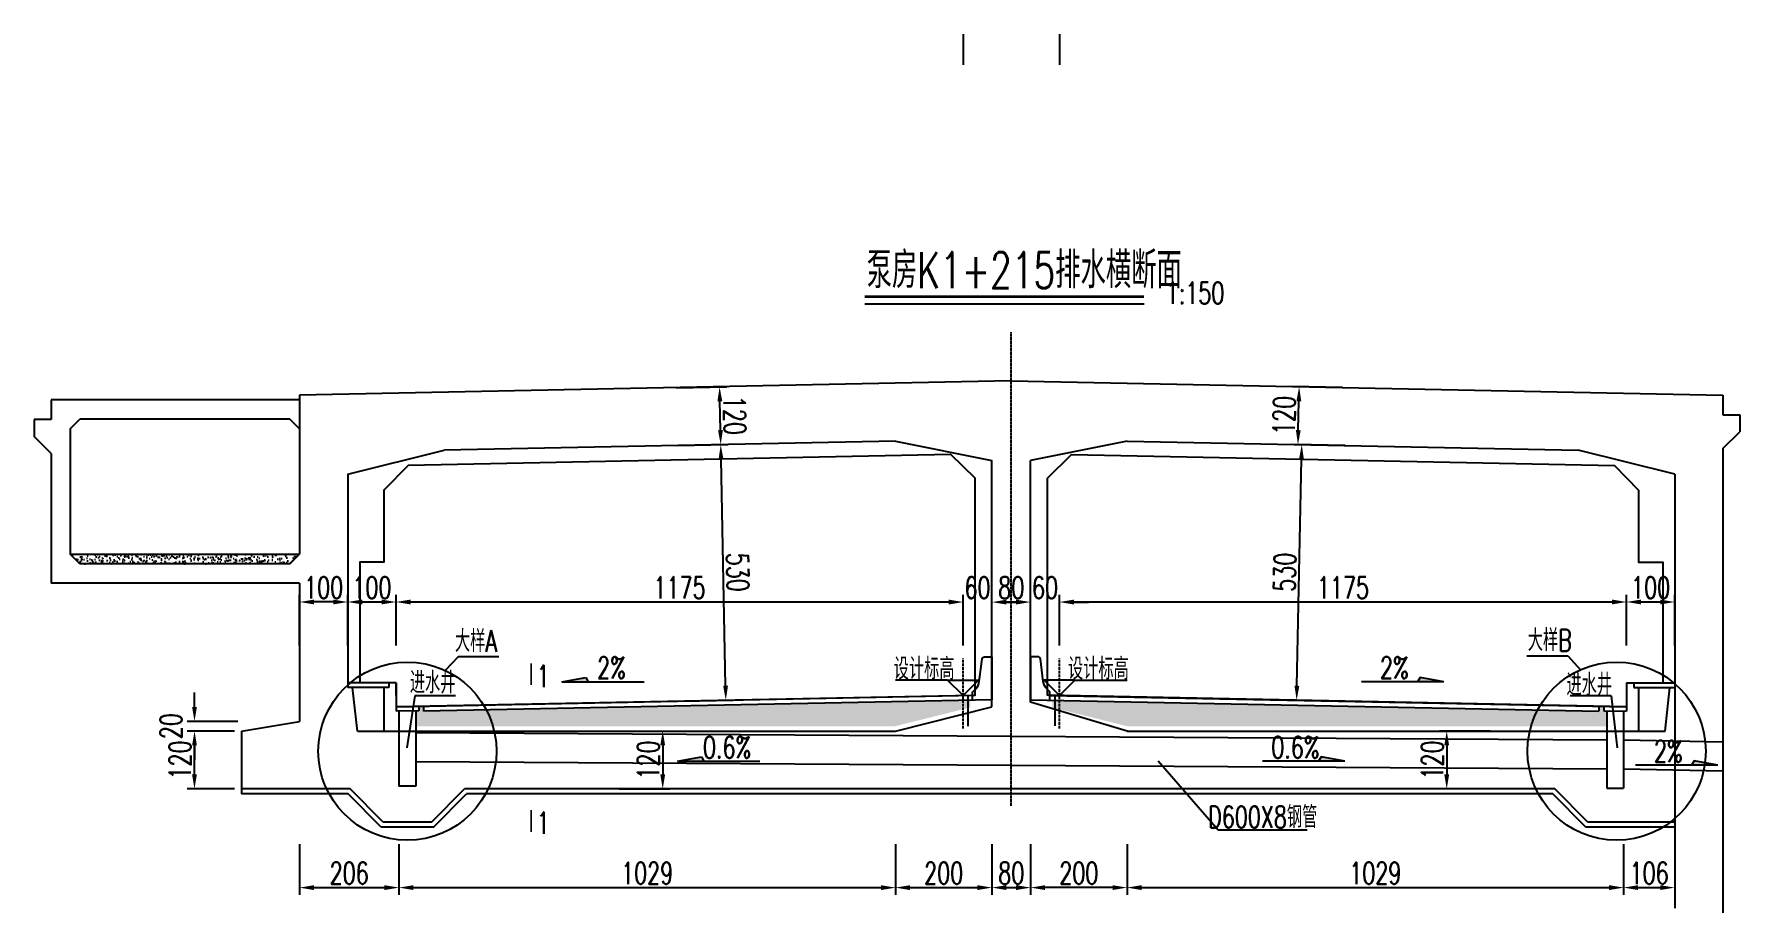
# Model space of a CAD drawing. Header units: millimetres. Extents: x -3172 to 9280, y -13936 to 13830.
# Drawn here: x -542 to 2993, y -2313 to -491 of the extents above; entities that cross this region are included whole.
import ezdxf
from ezdxf.enums import TextEntityAlignment as Align

# ---------------------------------------------------------------- set-up
doc = ezdxf.new("R2010")
doc.units = ezdxf.units.MM
doc.header["$LTSCALE"] = 0.25
doc.header["$MEASUREMENT"] = 0
doc.linetypes.add('ACAD_ISO04W100', pattern=[30, 24, -3, 0, -3])
for name, color, linetype in [('中心线', 5, 'ACAD_ISO04W100'), ('填充', 8, 'Continuous'), ('尺寸', 7, 'Continuous'), ('建筑限界', 9, 'Continuous'), ('文字', 7, 'Continuous'), ('标注', 7, 'Continuous'), ('次轮廓线', 7, 'Continuous'), ('轮廓线', 1, 'Continuous')]:
    doc.layers.add(name, color=color, linetype=linetype)
doc.styles.get("Standard").update_dxf_attribs({"font": 'simplex1.shx', "width": 0.7, "bigfont": 'hztxt.shx'})
doc.dimstyles.new('150', dxfattribs={"dimscale": 15, "dimtxt": 3, "dimasz": 2, "dimexe": 1, "dimexo": 1, "dimgap": 0.5, "dimtad": 1, "dimdec": 1, "dimdsep": 46, "dimtxsty": 'Standard', "dimcen": 0.5, "dimadec": 0, "dimazin": 0, "dimtfac": 1, "dimtdec": 1, "dimtofl": 0, "dimtmove": 2, "dimatfit": 3, "dimfxl": 0, "dimtolj": 1, "dimtzin": 0, "dimarcsym": 0})

# ---------------------------------------------------------------- blocks, each defined once
blk = doc.blocks.new('*D5')
at = {"layer": 'Defpoints', "color": 0}
for p in [(7.9, -2002.9), (213.9, -2059.4), (213.9, -2260.3)]:
    blk.add_point(p, dxfattribs=at)
at = {"layer": '标注', "color": 0, "lineweight": -2}
for p, q in [((7.9, -2170.3), (7.9, -2275.3)), ((213.9, -2170.3), (213.9, -2275.3)), ((37.9, -2260.3), (183.9, -2260.3))]:
    blk.add_line(p, q, dxfattribs=at)
at = {"layer": '标注', "color": 0}
for points in [[(37.9, -2255.3), (37.9, -2265.3), (7.9, -2260.3)], [(183.9, -2255.3), (183.9, -2265.3), (213.9, -2260.3)]]:
    blk.add_solid(points, dxfattribs=at)
at = {"layer": '标注', "color": 0, "insert": (110.9, -2230.3), "char_height": 45, "attachment_point": 5}
blk.add_mtext('\\A1;206', dxfattribs=at)
blk = doc.blocks.new('*D6')
at = {"layer": 'Defpoints', "color": 0}
for p in [(1242.9, -2022.9), (213.9, -2056.9), (1242.9, -2260.3)]:
    blk.add_point(p, dxfattribs=at)
at = {"layer": '标注', "color": 0, "lineweight": -2}
for p, q in [((213.9, -2170.3), (213.9, -2275.3)), ((1242.9, -2170.3), (1242.9, -2275.3)), ((243.9, -2260.3), (1212.9, -2260.3))]:
    blk.add_line(p, q, dxfattribs=at)
at = {"layer": '标注', "color": 0}
for points in [[(243.9, -2255.3), (243.9, -2265.3), (213.9, -2260.3)], [(1212.9, -2255.3), (1212.9, -2265.3), (1242.9, -2260.3)]]:
    blk.add_solid(points, dxfattribs=at)
at = {"layer": '标注', "color": 0, "insert": (728.4, -2230.3), "char_height": 45, "attachment_point": 5}
blk.add_mtext('\\A1;1029', dxfattribs=at)
blk = doc.blocks.new('*D7')
at = {"layer": 'Defpoints', "color": 0}
for p in [(1442.9, -1962.9), (1522.9, -1962.9), (1522.9, -2260.3)]:
    blk.add_point(p, dxfattribs=at)
at = {"layer": '标注', "color": 0, "lineweight": -2}
for p, q in [((1442.9, -2170.3), (1442.9, -2275.3)), ((1522.9, -2170.3), (1522.9, -2275.3)), ((1472.9, -2260.3), (1492.9, -2260.3))]:
    blk.add_line(p, q, dxfattribs=at)
at = {"layer": '标注', "color": 0}
for points in [[(1472.9, -2255.3), (1472.9, -2265.3), (1442.9, -2260.3)], [(1492.9, -2255.3), (1492.9, -2265.3), (1522.9, -2260.3)]]:
    blk.add_solid(points, dxfattribs=at)
at = {"layer": '标注', "color": 0, "insert": (1482.9, -2230.3), "char_height": 45, "attachment_point": 5}
blk.add_mtext('\\A1;80', dxfattribs=at)
blk = doc.blocks.new('*D8')
at = {"layer": 'Defpoints', "color": 0}
for p in [(1722.9, -2012.9), (2751.9, -2101.8), (2751.9, -2260.3)]:
    blk.add_point(p, dxfattribs=at)
at = {"layer": '标注', "color": 0, "lineweight": -2}
for p, q in [((1722.9, -2170.3), (1722.9, -2275.3)), ((2751.9, -2170.3), (2751.9, -2275.3)), ((1752.9, -2260.3), (2721.9, -2260.3))]:
    blk.add_line(p, q, dxfattribs=at)
at = {"layer": '标注', "color": 0}
for points in [[(1752.9, -2255.3), (1752.9, -2265.3), (1722.9, -2260.3)], [(2721.9, -2255.3), (2721.9, -2265.3), (2751.9, -2260.3)]]:
    blk.add_solid(points, dxfattribs=at)
at = {"layer": '标注', "color": 0, "insert": (2237.4, -2230.3), "char_height": 45, "attachment_point": 5}
blk.add_mtext('\\A1;1029', dxfattribs=at)
blk = doc.blocks.new('*D9')
at = {"layer": 'Defpoints', "color": 0}
for p in [(2857.9, -2048.1), (2751.9, -2102), (2857.9, -2260.3)]:
    blk.add_point(p, dxfattribs=at)
at = {"layer": '标注', "color": 0, "lineweight": -2}
for p, q in [((2751.9, -2170.3), (2751.9, -2275.3)), ((2857.9, -2170.3), (2857.9, -2275.3)), ((2781.9, -2260.3), (2827.9, -2260.3))]:
    blk.add_line(p, q, dxfattribs=at)
at = {"layer": '标注', "color": 0}
for points in [[(2781.9, -2255.3), (2781.9, -2265.3), (2751.9, -2260.3)], [(2827.9, -2255.3), (2827.9, -2265.3), (2857.9, -2260.3)]]:
    blk.add_solid(points, dxfattribs=at)
at = {"layer": '标注', "color": 0, "insert": (2804.9, -2230.3), "char_height": 45, "attachment_point": 5}
blk.add_mtext('\\A1;106', dxfattribs=at)
blk = doc.blocks.new('*D10')
at = {"layer": 'Defpoints', "color": 0}
for p in [(-209.8, -1935.7), (-112.1, -1935.7), (-112.1, -2055.7)]:
    blk.add_point(p, dxfattribs=at)
at = {"layer": '标注', "color": 0, "lineweight": -2}
for p, q in [((-127.1, -1935.7), (-224.8, -1935.7)), ((-209.8, -2025.7), (-209.8, -1965.7)), ((-127.1, -2055.7), (-224.8, -2055.7))]:
    blk.add_line(p, q, dxfattribs=at)
at = {"layer": '标注', "color": 0}
for points in [[(-214.8, -1965.7), (-204.8, -1965.7), (-209.8, -1935.7)], [(-214.8, -2025.7), (-204.8, -2025.7), (-209.8, -2055.7)]]:
    blk.add_solid(points, dxfattribs=at)
at = {"layer": '标注', "color": 0, "insert": (-239.8, -1995.7), "char_height": 45, "attachment_point": 5, "rotation": 90}
blk.add_mtext('\\A1;120', dxfattribs=at)
blk = doc.blocks.new('*D11')
at = {"layer": 'Defpoints', "color": 0}
for p in [(-209.8, -1915.7), (-112.1, -1935.7), (7.9, -1915.7)]:
    blk.add_point(p, dxfattribs=at)
at = {"layer": '标注', "color": 0, "lineweight": -2}
for p, q in [((-209.8, -1885.7), (-209.8, -1855.7)), ((-119.8, -1915.7), (-224.8, -1915.7)), ((-127.1, -1935.7), (-224.8, -1935.7)), ((-209.8, -1965.7), (-209.8, -1995.7))]:
    blk.add_line(p, q, dxfattribs=at)
at = {"layer": '标注', "color": 0}
for points in [[(-214.8, -1885.7), (-204.8, -1885.7), (-209.8, -1915.7)], [(-214.8, -1965.7), (-204.8, -1965.7), (-209.8, -1935.7)]]:
    blk.add_solid(points, dxfattribs=at)
at = {"layer": '标注', "color": 0, "insert": (-258.6, -1925.7), "char_height": 45, "attachment_point": 5, "rotation": 90}
blk.add_mtext('\\A1;20', dxfattribs=at)
blk = doc.blocks.new('*D12')
at = {"color": 0, "lineweight": -2}
for p, q in [((670.6, -1935.7), (775.6, -1935.7)), ((760.6, -1965.7), (760.6, -2025.7)), ((670.6, -2055.7), (775.6, -2055.7))]:
    blk.add_line(p, q, dxfattribs=at)
at = {"color": 0}
for points in [[(755.6, -1965.7), (765.6, -1965.7), (760.6, -1935.7)], [(755.6, -2025.7), (765.6, -2025.7), (760.6, -2055.7)]]:
    blk.add_solid(points, dxfattribs=at)
at = {"layer": 'Defpoints', "color": 0}
for p in [(128, -1935.7), (349.9, -2055.7), (760.6, -2055.7)]:
    blk.add_point(p, dxfattribs=at)
at = {"color": 0, "insert": (730.6, -1995.7), "char_height": 45, "attachment_point": 5, "rotation": 90}
blk.add_mtext('\\A1;120', dxfattribs=at)
blk = doc.blocks.new('*D1')
at = {"layer": 'Defpoints', "color": 0}
for p in [(207.9, -1668.3), (207.9, -1835.7), (107.9, -1845.7)]:
    blk.add_point(p, dxfattribs=at)
at = {"layer": '标注', "color": 0, "lineweight": -2}
for p, q in [((107.9, -1758.3), (107.9, -1653.3)), ((207.9, -1758.3), (207.9, -1653.3)), ((137.9, -1668.3), (177.9, -1668.3))]:
    blk.add_line(p, q, dxfattribs=at)
at = {"layer": '标注', "color": 0}
for points in [[(137.9, -1663.3), (137.9, -1673.3), (107.9, -1668.3)], [(177.9, -1663.3), (177.9, -1673.3), (207.9, -1668.3)]]:
    blk.add_solid(points, dxfattribs=at)
at = {"layer": '标注', "color": 0, "insert": (157.9, -1638.3), "char_height": 45, "attachment_point": 5}
blk.add_mtext('\\A1;100', dxfattribs=at)
blk = doc.blocks.new('*D2')
at = {"layer": 'Defpoints', "color": 0}
for p in [(1382.9, -1668.3), (207.9, -1835.7), (1382.9, -1862)]:
    blk.add_point(p, dxfattribs=at)
at = {"layer": '标注', "color": 0, "lineweight": -2}
for p, q in [((207.9, -1758.3), (207.9, -1653.3)), ((1382.9, -1758.3), (1382.9, -1653.3)), ((237.9, -1668.3), (1352.9, -1668.3))]:
    blk.add_line(p, q, dxfattribs=at)
at = {"layer": '标注', "color": 0}
for points in [[(237.9, -1663.3), (237.9, -1673.3), (207.9, -1668.3)], [(1352.9, -1663.3), (1352.9, -1673.3), (1382.9, -1668.3)]]:
    blk.add_solid(points, dxfattribs=at)
at = {"layer": '标注', "color": 0, "insert": (795.4, -1638.3), "char_height": 45, "attachment_point": 5}
blk.add_mtext('\\A1;1175', dxfattribs=at)
blk = doc.blocks.new('*D3')
at = {"layer": 'Defpoints', "color": 0}
for p in [(2757.9, -1668.3), (2757.9, -1835.7), (1582.9, -1862)]:
    blk.add_point(p, dxfattribs=at)
at = {"layer": '标注', "color": 0, "lineweight": -2}
for p, q in [((1582.9, -1758.3), (1582.9, -1653.3)), ((2757.9, -1758.3), (2757.9, -1653.3)), ((1612.9, -1668.3), (2727.9, -1668.3))]:
    blk.add_line(p, q, dxfattribs=at)
at = {"layer": '标注', "color": 0}
for points in [[(1612.9, -1663.3), (1612.9, -1673.3), (1582.9, -1668.3)], [(2727.9, -1663.3), (2727.9, -1673.3), (2757.9, -1668.3)]]:
    blk.add_solid(points, dxfattribs=at)
at = {"layer": '标注', "color": 0, "insert": (2170.4, -1638.3), "char_height": 45, "attachment_point": 5}
blk.add_mtext('\\A1;1175', dxfattribs=at)
blk = doc.blocks.new('*D4')
at = {"layer": 'Defpoints', "color": 0}
for p in [(2857.9, -1668.3), (2757.9, -1835.7), (2857.9, -1835.7)]:
    blk.add_point(p, dxfattribs=at)
at = {"layer": '标注', "color": 0, "lineweight": -2}
for p, q in [((2757.9, -1758.3), (2757.9, -1653.3)), ((2857.9, -1758.3), (2857.9, -1653.3)), ((2787.9, -1668.3), (2827.9, -1668.3))]:
    blk.add_line(p, q, dxfattribs=at)
at = {"layer": '标注', "color": 0}
for points in [[(2787.9, -1663.3), (2787.9, -1673.3), (2757.9, -1668.3)], [(2827.9, -1663.3), (2827.9, -1673.3), (2857.9, -1668.3)]]:
    blk.add_solid(points, dxfattribs=at)
at = {"layer": '标注', "color": 0, "insert": (2807.9, -1638.3), "char_height": 45, "attachment_point": 5}
blk.add_mtext('\\A1;100', dxfattribs=at)
blk = doc.blocks.new('箭头')
at = {"layer": '尺寸'}
blk.add_hatch(color=256, dxfattribs=at).paths.add_polyline_path([(0, 0), (-0.35, 0.6), (-3.63, 0)])
for p, q in [((-3.63, 0), (-0.35, 0.6)), ((-3.63, 0), (7.74, 0)), ((-0.35, 0.6), (0, 0))]:
    blk.add_line(p, q, dxfattribs=at)
blk = doc.blocks.new('*D14')
at = {"color": 0, "lineweight": -2}
for p, q in [((788.4, -1224.1), (893.4, -1222)), ((880.2, -1312.2), (879, -1252.3)), ((790.8, -1344), (895.8, -1341.9))]:
    blk.add_line(p, q, dxfattribs=at)
at = {"color": 0}
for points in [[(884, -1252.2), (874, -1252.4), (878.4, -1222.3)], [(885.2, -1312.1), (875.2, -1312.3), (880.8, -1342.2)]]:
    blk.add_solid(points, dxfattribs=at)
at = {"layer": 'Defpoints', "color": 0}
for p in [(773, -1224.4), (878.4, -1222.3), (775.4, -1344.3)]:
    blk.add_point(p, dxfattribs=at)
at = {"color": 0, "insert": (909.6, -1281.6), "char_height": 45, "attachment_point": 5, "rotation": 271.1458}
blk.add_mtext('\\A1;120', dxfattribs=at)
blk = doc.blocks.new('*D15')
at = {"color": 0, "lineweight": -2}
for p, q in [((2169.5, -1223.9), (2064.5, -1221.8)), ((2077.7, -1312.1), (2078.9, -1252.1)), ((2167.1, -1343.9), (2062.1, -1341.8))]:
    blk.add_line(p, q, dxfattribs=at)
at = {"color": 0}
for points in [[(2073.9, -1252), (2083.9, -1252.2), (2079.5, -1222.1)], [(2072.7, -1312), (2082.7, -1312.2), (2077.1, -1342.1)]]:
    blk.add_solid(points, dxfattribs=at)
at = {"layer": 'Defpoints', "color": 0}
for p in [(2079.5, -1222.1), (2192.8, -1224.4), (2190.4, -1344.3)]:
    blk.add_point(p, dxfattribs=at)
at = {"color": 0, "insert": (2048.3, -1281.5), "char_height": 45, "attachment_point": 5, "rotation": 88.8542}
blk.add_mtext('\\A1;120', dxfattribs=at)
blk = doc.blocks.new('*D16')
at = {"color": 0, "lineweight": -2}
for p, q in [((7.9, -1758.3), (7.9, -1653.3)), ((107.9, -1758.3), (107.9, -1653.3)), ((77.9, -1668.3), (37.9, -1668.3))]:
    blk.add_line(p, q, dxfattribs=at)
at = {"color": 0}
for points in [[(37.9, -1663.3), (37.9, -1673.3), (7.9, -1668.3)], [(77.9, -1663.3), (77.9, -1673.3), (107.9, -1668.3)]]:
    blk.add_solid(points, dxfattribs=at)
at = {"layer": 'Defpoints', "color": 0}
for p in [(7.9, -1668.3), (107.9, -1835.7), (7.9, -1905.7)]:
    blk.add_point(p, dxfattribs=at)
at = {"color": 0, "insert": (57.9, -1638.3), "char_height": 45, "attachment_point": 5}
blk.add_mtext('\\A1;100', dxfattribs=at)
blk = doc.blocks.new('*D17')
at = {"color": 0, "lineweight": -2}
for p, q in [((1382.9, -1758.5), (1382.9, -1653.5)), ((1442.9, -1758.5), (1442.9, -1653.5)), ((1352.9, -1668.5), (1322.9, -1668.5)), ((1472.9, -1668.5), (1502.9, -1668.5))]:
    blk.add_line(p, q, dxfattribs=at)
at = {"color": 0}
for points in [[(1352.9, -1663.5), (1352.9, -1673.5), (1382.9, -1668.5)], [(1472.9, -1663.5), (1472.9, -1673.5), (1442.9, -1668.5)]]:
    blk.add_solid(points, dxfattribs=at)
at = {"layer": 'Defpoints', "color": 0}
for p in [(1442.9, -1668.5), (1382.9, -1862.2), (1442.9, -1871)]:
    blk.add_point(p, dxfattribs=at)
at = {"color": 0, "insert": (1412.9, -1638.5), "char_height": 45, "attachment_point": 5}
blk.add_mtext('\\A1;60', dxfattribs=at)
blk = doc.blocks.new('*D18')
at = {"color": 0, "lineweight": -2}
for p, q in [((1522.9, -1758.5), (1522.9, -1653.5)), ((1582.9, -1758.5), (1582.9, -1653.5)), ((1492.9, -1668.5), (1462.9, -1668.5)), ((1612.9, -1668.5), (1642.9, -1668.5))]:
    blk.add_line(p, q, dxfattribs=at)
at = {"color": 0}
for points in [[(1492.9, -1663.5), (1492.9, -1673.5), (1522.9, -1668.5)], [(1612.9, -1663.5), (1612.9, -1673.5), (1582.9, -1668.5)]]:
    blk.add_solid(points, dxfattribs=at)
at = {"layer": 'Defpoints', "color": 0}
for p in [(1522.9, -1668.5), (1522.9, -1871), (1582.9, -1862)]:
    blk.add_point(p, dxfattribs=at)
at = {"color": 0, "insert": (1552.9, -1638.5), "char_height": 45, "attachment_point": 5}
blk.add_mtext('\\A1;60', dxfattribs=at)
blk = doc.blocks.new('*D19')
at = {"color": 0, "lineweight": -2}
for p, q in [((1442.9, -1758.5), (1442.9, -1653.5)), ((1522.9, -1758.5), (1522.9, -1653.5)), ((1492.9, -1668.5), (1472.9, -1668.5))]:
    blk.add_line(p, q, dxfattribs=at)
at = {"color": 0}
for points in [[(1472.9, -1663.5), (1472.9, -1673.5), (1442.9, -1668.5)], [(1492.9, -1663.5), (1492.9, -1673.5), (1522.9, -1668.5)]]:
    blk.add_solid(points, dxfattribs=at)
at = {"layer": 'Defpoints', "color": 0}
for p in [(1442.9, -1668.5), (1442.9, -1871), (1522.9, -1871)]:
    blk.add_point(p, dxfattribs=at)
at = {"color": 0, "insert": (1482.9, -1638.5), "char_height": 45, "attachment_point": 5}
blk.add_mtext('\\A1;80', dxfattribs=at)
blk = doc.blocks.new('*D21')
at = {"color": 0, "lineweight": -2}
for p, q in [((790.8, -1344), (895.8, -1341.9)), ((890.8, -1842), (881.4, -1372.2)), ((801.4, -1873.8), (906.4, -1871.7))]:
    blk.add_line(p, q, dxfattribs=at)
at = {"color": 0}
for points in [[(886.4, -1372.1), (876.4, -1372.3), (880.8, -1342.2)], [(895.8, -1841.9), (885.8, -1842.1), (891.4, -1872)]]:
    blk.add_solid(points, dxfattribs=at)
at = {"layer": 'Defpoints', "color": 0}
for p in [(880.8, -1342.2), (764.8, -1344.5), (775.4, -1874.3)]:
    blk.add_point(p, dxfattribs=at)
at = {"color": 0, "insert": (916.1, -1606.5), "char_height": 45, "attachment_point": 5, "rotation": 271.1458}
blk.add_mtext('\\A1;530', dxfattribs=at)
blk = doc.blocks.new('*D22')
at = {"color": 0, "lineweight": -2}
for p, q in [((2174.9, -1344), (2069.9, -1341.9)), ((2074.9, -1842), (2084.3, -1372.2)), ((2164.3, -1873.8), (2059.3, -1871.7))]:
    blk.add_line(p, q, dxfattribs=at)
at = {"color": 0}
for points in [[(2079.3, -1372.1), (2089.3, -1372.3), (2084.9, -1342.2)], [(2069.9, -1841.9), (2079.9, -1842.1), (2074.3, -1872)]]:
    blk.add_solid(points, dxfattribs=at)
at = {"layer": 'Defpoints', "color": 0}
for p in [(2084.9, -1342.2), (2201, -1344.5), (2190.4, -1874.3)]:
    blk.add_point(p, dxfattribs=at)
at = {"color": 0, "insert": (2049.6, -1606.5), "char_height": 45, "attachment_point": 5, "rotation": 88.8542}
blk.add_mtext('\\A1;530', dxfattribs=at)
blk = doc.blocks.new('*D23')
at = {"layer": 'Defpoints', "color": 0}
for p in [(1442.9, -1972.9), (1242.9, -2022.9), (1442.9, -2260.3)]:
    blk.add_point(p, dxfattribs=at)
at = {"layer": '标注', "color": 0, "lineweight": -2}
for p, q in [((1242.9, -2170.3), (1242.9, -2275.3)), ((1442.9, -2170.3), (1442.9, -2275.3)), ((1272.9, -2260.3), (1412.9, -2260.3))]:
    blk.add_line(p, q, dxfattribs=at)
at = {"layer": '标注', "color": 0}
for points in [[(1272.9, -2255.3), (1272.9, -2265.3), (1242.9, -2260.3)], [(1412.9, -2255.3), (1412.9, -2265.3), (1442.9, -2260.3)]]:
    blk.add_solid(points, dxfattribs=at)
at = {"layer": '标注', "color": 0, "insert": (1342.9, -2230.3), "char_height": 45, "attachment_point": 5}
blk.add_mtext('\\A1;200', dxfattribs=at)
blk = doc.blocks.new('*D24')
at = {"layer": 'Defpoints', "color": 0}
for p in [(1522.9, -1962.9), (1722.9, -2022.9), (1522.9, -2260.3)]:
    blk.add_point(p, dxfattribs=at)
at = {"layer": '标注', "color": 0, "lineweight": -2}
for p, q in [((1522.9, -2170.3), (1522.9, -2275.3)), ((1722.9, -2170.3), (1722.9, -2275.3)), ((1692.9, -2260.3), (1552.9, -2260.3))]:
    blk.add_line(p, q, dxfattribs=at)
at = {"layer": '标注', "color": 0}
for points in [[(1552.9, -2255.3), (1552.9, -2265.3), (1522.9, -2260.3)], [(1692.9, -2255.3), (1692.9, -2265.3), (1722.9, -2260.3)]]:
    blk.add_solid(points, dxfattribs=at)
at = {"layer": '标注', "color": 0, "insert": (1622.9, -2230.3), "char_height": 45, "attachment_point": 5}
blk.add_mtext('\\A1;200', dxfattribs=at)
blk = doc.blocks.new('*D25')
at = {"color": 0, "lineweight": -2}
for p, q in [((2475.3, -1935.7), (2370.3, -1935.7)), ((2385.3, -1965.7), (2385.3, -2025.7)), ((2475.3, -2055.7), (2370.3, -2055.7))]:
    blk.add_line(p, q, dxfattribs=at)
at = {"color": 0}
for points in [[(2380.3, -1965.7), (2390.3, -1965.7), (2385.3, -1935.7)], [(2380.3, -2025.7), (2390.3, -2025.7), (2385.3, -2055.7)]]:
    blk.add_solid(points, dxfattribs=at)
at = {"layer": 'Defpoints', "color": 0}
for p in [(2837.8, -1935.7), (2385.3, -2055.7), (2837.8, -2055.7)]:
    blk.add_point(p, dxfattribs=at)
at = {"color": 0, "insert": (2355.3, -1995.7), "char_height": 45, "attachment_point": 5, "rotation": 90}
blk.add_mtext('\\A1;120', dxfattribs=at)

msp = doc.modelspace()

# ---------------------------------------------------------------- hatches: boundary and pattern name
at = {"layer": '填充'}
h = msp.add_hatch(dxfattribs=at)
h.set_pattern_fill('AR-CONC', color=256, scale=5, style=0)
h.set_pattern_definition([(50, (0, 272.81), (35.863, -3.1376), [3.75, -41.25]), (355, (0, 272.81), (-6.93757, 37.6096), [3, -33]), (100.4514, (2.99, 272.548), (28.92547, 34.472), [3.187, -35.0571]), (46.1842, (0, 282.81), (53.36205, -8.27595), [5.625, -61.875]), (96.6356, (4.447, 282.12), (46.7331, 48.7059), [4.7805, -52.5856]), (351.1842, (0, 282.81), (46.7331, 48.7059), [4.5, -49.5]), (21, (5, 280.31), (29.84535, -20.13094), [3.75, -41.25]), (326, (5, 280.31), (12.16577, 36.2575), [3, -33]), (71.4514, (7.487, 278.63), (42.01113, 16.12652), [3.187, -35.0571]), (37.5, (0, 272.809), (0.60799, 16.64469), [0, -32.6, 0, -33.5, 0, -33.125]), (7.5, (0, 272.81), (13.15348, 19.72059), [0, -19.1, 0, -31.85, 0, -12.625]), (327.5, (-11.15, 272.809), (26.69112, -1.127744), [0, -12.5, 0, -39, 0, -51.75]), (317.5, (-16.15, 272.81), (29.1593, 5.00525), [0, -16.25, 0, -25.9, 0, -36.75])])
h.paths.add_polyline_path([(1242.87, -1925.68), (1397.87, -1886.93), (1397.87, -1871.88), (262.87, -1894.58), (262.87, -1884.58), (252.87, -1884.78), (252.87, -1894.88), (247.87, -1894.98), (247.87, -1925.68)])
h = msp.add_hatch(dxfattribs=at)
h.set_pattern_fill('AR-CONC', color=256, scale=5, style=0)
h.set_pattern_definition([(130, (2965.737, 272.81), (-35.863, -3.1376), [3.75, -41.25]), (185, (2965.737, 272.81), (6.93757, 37.6096), [3, -33]), (79.5486, (2962.75, 272.548), (-28.92547, 34.472), [3.187, -35.0571]), (133.8158, (2965.737, 282.81), (-53.36205, -8.27595), [5.625, -61.875]), (83.3644, (2961.29, 282.12), (-46.7331, 48.7059), [4.7805, -52.5856]), (188.8158, (2965.737, 282.81), (-46.7331, 48.7059), [4.5, -49.5]), (159, (2960.737, 280.31), (-29.84535, -20.13094), [3.75, -41.25]), (214, (2960.737, 280.31), (-12.16577, 36.2575), [3, -33]), (108.5486, (2958.25, 278.63), (-42.01113, 16.12652), [3.187, -35.0571]), (142.5, (2965.737, 272.809), (-0.60799, 16.64469), [0, -32.6, 0, -33.5, 0, -33.125]), (172.5, (2965.737, 272.81), (-13.15348, 19.72059), [0, -19.1, 0, -31.85, 0, -12.625]), (212.5, (2976.887, 272.809), (-26.69112, -1.127744), [0, -12.5, 0, -39, 0, -51.75]), (222.5, (2981.887, 272.81), (-29.1593, 5.00525), [0, -16.25, 0, -25.9, 0, -36.75])])
h.paths.add_polyline_path([(1567.87, -1886.93), (1722.87, -1925.68), (2717.87, -1925.68), (2717.87, -1894.98), (2712.87, -1894.88), (2712.87, -1884.78), (2702.87, -1884.58), (2702.87, -1894.58), (1567.87, -1871.88)])
at = {"layer": '次轮廓线'}
h = msp.add_hatch(dxfattribs=at)
h.set_pattern_fill('AR-CONC', color=256, scale=3, style=0)
h.set_pattern_definition([(50, (-10, 313.11), (21.5178, -1.88256), [2.25, -24.75]), (355, (-10, 313.11), (-4.16254, 22.56576), [1.8, -19.8]), (100.4514, (-8.207, 312.952), (17.35528, 20.68319), [1.9122, -21.03426]), (46.1842, (-10, 319.11), (32.01723, -4.96557), [3.375, -37.125]), (96.6356, (-7.332, 318.695), (28.0399, 29.22354), [2.8683, -31.5514]), (351.1842, (-10, 319.11), (28.03986, 29.22356), [2.7, -29.7]), (21, (-7, 317.61), (17.90721, -12.07857), [2.25, -24.75]), (326, (-7, 317.61), (7.29946, 21.7545), [1.8, -19.8]), (71.4514, (-5.508, 316.603), (25.20668, 9.67591), [1.9122, -21.03426]), (37.5, (-10, 313.109), (0.364796, 9.986816), [0, -19.56, 0, -20.1, 0, -19.875]), (7.5, (-10, 313.109), (7.892086, 11.83235), [0, -11.46, 0, -19.11, 0, -7.575]), (327.5, (-16.69, 313.109), (16.014673, -0.676646), [0, -7.5, 0, -23.4, 0, -31.05]), (317.5, (-19.69, 313.109), (17.49559, 3.00315), [0, -9.75, 0, -15.54, 0, -22.05])])
h.paths.add_polyline_path([(-467.13, -1569.18), (-447.13, -1589.18), (-12.13, -1589.18), (7.87, -1569.18)])

# ---------------------------------------------------------------- linework, layer by layer
for p, q in [((1179.25, -1050.39), (1758, -1050.39)), ((2957.87, -1593.24), (2957.87, -2312.68)), ((336.5, -1781.9), (309.96, -1810.44)), ((421.11, -1781.9), (336.5, -1781.9)), ((2551.49, -1780.18), (2636.1, -1780.18)), ((2636.1, -1780.18), (2662.64, -1808.72)), ((2857.87, -1793.43), (2857.87, -2302.7)), ((207.87, -1862.18), (207.87, -1835.68)), ((1351.05, -1830.36), (1242.95, -1830.36)), ((1614.69, -1830.36), (1722.79, -1830.36)), ((117.87, -1845.68), (107.87, -1845.68)), ((246.59, -1862.73), (229.96, -1970.67)), ((331.2, -1862.73), (246.59, -1862.73)), ((2725.9, -1862.73), (2641.29, -1862.73)), ((2725.9, -1862.73), (2738.23, -1970.67)), ((248.87, -1935.68), (248.87, -1939.68)), ((248.87, -1935.68), (248.87, -2049.69)), ((2716.87, -1935.68), (2716.87, -2049.05)), ((2751.87, -1935.68), (2751.87, -2054.5)), ((1911.62, -2141.08), (1787.14, -1998)), ((2716.87, -2014.5), (2716.87, -2054.5)), ((248.87, -2049.69), (213.87, -2049.69)), ((2716.87, -2049.05), (2716.87, -2054.5)), ((2716.87, -2054.5), (2751.87, -2054.5)), ((2096.3, -2141.08), (1911.62, -2141.08))]:
    msp.add_line(p, q)
at = {"const_width": 6}
msp.add_lwpolyline([(1179.25, -1035.39), (1758, -1035.39)], dxfattribs=at)
for centre in [(231.42, -1977.51), (2737.42, -1977.51)]:
    msp.add_circle(centre, 184.61)
at = {"layer": 'Defpoints', "color": 9}
for p, q in [((1382.87, -491.25), (1382.87, -554.75)), ((1582.87, -491.25), (1582.87, -554.75)), ((7.87, -1249.18), (7.87, -1309.18)), ((1392.87, -1861.88), (1392.87, -1925.38)), ((1572.87, -1861.88), (1572.87, -1925.08))]:
    msp.add_line(p, q, dxfattribs=at)
at = {"layer": '中心线'}
for p, q in [((1482.87, -2090.53), (1482.87, -1108.97)), ((1382.87, -1930.84), (1382.87, -1785.33)), ((1582.87, -1930.84), (1582.87, -1785.33))]:
    msp.add_line(p, q, dxfattribs=at)
at = {"layer": '建筑限界'}
for points in [[(207.87, -1885.68), (1407.87, -1861.68), (1407.87, -1411.68), (1357.87, -1362.68), (232.87, -1385.18), (182.87, -1436.18), (182.87, -1585.68), (132.87, -1585.68), (132.87, -1835.68)], [(2757.87, -1885.68), (1557.87, -1861.68), (1557.87, -1411.68), (1607.87, -1362.68), (2732.87, -1385.18), (2782.87, -1436.18), (2782.87, -1585.68), (2832.87, -1585.68), (2832.87, -1835.68)]]:
    msp.add_lwpolyline(points, dxfattribs=at)
at = {"layer": '文字', "const_width": 3.6}
for points in [[(487.76, -1840.59), (487.76, -1795.59)], [(487.76, -2144.74), (487.76, -2099.74)]]:
    msp.add_lwpolyline(points, dxfattribs=at)
at = {"layer": '次轮廓线'}
for p, q in [((1482.87, -1210.18), (7.87, -1239.68)), ((1482.87, -1210.18), (2957.87, -1239.68)), ((7.87, -1249.18), (-507.13, -1249.18)), ((-507.13, -1249.18), (-507.13, -1290.18)), ((7.87, -1239.68), (7.87, -1249.18)), ((2957.87, -1239.68), (2957.87, -1280.48)), ((-507.13, -1290.18), (-542.13, -1290.18)), ((-542.13, -1290.18), (-542.13, -1325.18)), ((-467.13, -1309.18), (-447.13, -1289.18)), ((-12.13, -1289.18), (-447.13, -1289.18)), ((7.87, -1309.18), (-12.13, -1289.18)), ((2957.87, -1280.48), (2992.87, -1280.48)), ((2992.87, -1280.48), (2992.87, -1315.48)), ((-507.13, -1360.18), (-542.13, -1325.18)), ((-467.13, -1309.18), (-467.13, -1569.18)), ((7.87, -1309.18), (7.87, -1569.18)), ((1242.87, -1334.98), (307.87, -1353.68)), ((1242.87, -1334.98), (1442.87, -1374.98)), ((1722.87, -1334.98), (1522.87, -1374.98)), ((1722.87, -1334.98), (2657.87, -1353.68)), ((2957.87, -1350.48), (2992.87, -1315.48)), ((-507.13, -1360.18), (-507.13, -1629.18)), ((107.87, -1403.68), (307.87, -1353.68)), ((1442.87, -1885.68), (1442.87, -1374.98)), ((1522.87, -1875.68), (1522.87, -1374.98)), ((2857.87, -1403.68), (2657.87, -1353.68)), ((2957.87, -1350.48), (2957.87, -1593.24)), ((107.87, -1403.68), (107.87, -1845.68)), ((2857.87, -1403.68), (2857.87, -1845.68)), ((-447.13, -1589.18), (-467.13, -1569.18)), ((-467.13, -1569.18), (7.87, -1569.18)), ((-12.13, -1589.18), (-447.13, -1589.18)), ((-12.13, -1589.18), (7.87, -1569.18)), ((7.87, -1629.18), (-507.13, -1629.18)), ((7.87, -1629.18), (7.87, -1915.68)), ((207.87, -1835.68), (107.87, -1835.68)), ((192.87, -1835.68), (192.87, -1845.68)), ((207.87, -1835.68), (207.87, -1894.68)), ((2757.87, -1835.68), (2757.87, -1894.68)), ((2757.87, -1835.68), (2857.87, -1835.68)), ((2772.87, -1835.68), (2772.87, -1845.68)), ((192.87, -1845.68), (107.87, -1845.68)), ((127.98, -1935.68), (117.87, -1845.68)), ((182.87, -1845.68), (182.87, -1935.68)), ((1402.87, -1861.78), (207.87, -1885.68)), ((1442.87, -1870.98), (264.87, -1894.54)), ((1522.87, -1870.98), (2700.87, -1894.54)), ((1562.87, -1861.78), (2757.87, -1885.68)), ((2772.87, -1845.68), (2857.87, -1845.68)), ((2782.87, -1845.68), (2782.87, -1935.68)), ((2837.76, -1935.68), (2847.87, -1845.68)), ((254.87, -1893.74), (207.87, -1894.68)), ((213.87, -1894.56), (213.87, -2049.69)), ((248.87, -1893.86), (248.87, -1935.68)), ((254.87, -1884.78), (254.87, -1893.74)), ((264.87, -1884.58), (264.87, -1894.54)), ((1242.87, -1935.68), (1442.87, -1885.68)), ((1722.87, -1935.68), (1522.87, -1875.68)), ((2700.87, -1884.58), (2700.87, -1894.54)), ((2710.87, -1884.78), (2710.87, -1893.74)), ((2710.87, -1893.74), (2757.87, -1894.68)), ((2716.87, -1893.86), (2716.87, -1935.68)), ((2751.87, -1894.56), (2751.87, -1935.68)), ((-112.13, -1935.68), (7.87, -1915.68)), ((-112.13, -1935.68), (-112.13, -2065.68)), ((127.98, -1935.68), (1242.87, -1935.68)), ((1722.87, -1935.68), (2837.76, -1935.68)), ((112.83, -2055.68), (-112.13, -2055.68)), ((108.67, -2065.68), (-112.13, -2065.68)), ((177.21, -2134.69), (108.67, -2065.68)), ((181.37, -2124.69), (112.83, -2055.68)), ((281.37, -2124.69), (349.91, -2055.68)), ((285.53, -2134.69), (354.07, -2065.68)), ((2609.33, -2055.68), (349.91, -2055.68)), ((2605.17, -2065.68), (354.07, -2065.68)), ((2673.71, -2134.69), (2605.17, -2065.68)), ((2677.87, -2124.69), (2609.33, -2055.68)), ((285.53, -2134.69), (177.21, -2134.69)), ((281.37, -2124.69), (181.37, -2124.69)), ((2857.87, -2134.69), (2673.71, -2134.69)), ((2857.87, -2124.69), (2677.87, -2124.69))]:
    msp.add_line(p, q, dxfattribs=at)
at = {"layer": '次轮廓线', "ltscale": 100}
for points in [[(1402.87, -1871.78), (1402.87, -1855.51, -0.1989124), (1403.6, -1853.74), (1409.18, -1848.16, 0.1667819), (1416.45, -1833.29), (1422.32, -1786.36, -0.3782425), (1427.28, -1781.98), (1442.87, -1781.98), (1442.87, -1870.98)], [(1562.87, -1871.68), (1562.87, -1855.41, 0.1989124), (1562.14, -1853.64), (1556.56, -1848.06, -0.1667819), (1549.28, -1833.19), (1543.42, -1786.26, 0.3782425), (1538.45, -1781.88), (1522.87, -1781.88), (1522.87, -1870.88)]]:
    msp.add_lwpolyline(points, format="xyb", dxfattribs=at)
at = {"layer": '次轮廓线'}
for points in [[(1351.05, -1830.36), (1414.69, -1830.36), (1382.87, -1862.18)], [(1614.69, -1830.36), (1551.05, -1830.36), (1582.87, -1862.18)]]:
    msp.add_lwpolyline(points, close=True, dxfattribs=at)
at = {"layer": '轮廓线'}
for p, q in [((248.87, -1939.68), (248.87, -1999.69)), ((2716.87, -1954.49), (248.87, -1939.68)), ((2957.87, -1958.82), (2751.87, -1954.7)), ((2716.87, -2014.5), (248.87, -1999.69)), ((2957.87, -2018.83), (2751.87, -2014.71))]:
    msp.add_line(p, q, dxfattribs=at)

# ---------------------------------------------------------------- block references
at = {"layer": '尺寸', "yscale": 15, "zscale": 15}
for p, xscale in [((606.24, -1833.64), 15), ((2324.92, -1833.64), -15), ((845.87, -1998.35), 15), ((2119.87, -1998.35), -15), ((2892.74, -2006.66), -15)]:
    msp.add_blockref('箭头', p, dxfattribs=dict(at, xscale=xscale))

# ---------------------------------------------------------------- texts
at = {"layer": '文字', "width": 0.7}
for s, height, p in [('泵房K1+215排水横断面', 75, (1183.17, -1017.89)), ('1:150', 45, (1803, -1050.39))]:
    msp.add_text(s, height=height, dxfattribs=at).set_placement(p)
for s, p in [('大样A', (373.66, -1749.32)), ('大样B', (2598.94, -1747.6)), ('1', (512.71, -1822.03)), ('2%', (654.4, -1804.68)), ('设计标高', (1302.26, -1806.73)), ('设计标高', (1663.47, -1806.73)), ('2%', (2276.76, -1804.68)), ('进水井', (283.76, -1835.42)), ('进水井', (2680.72, -1839.95)), ('0.6%%%', (894.03, -1969.39)), ('0.6%%%', (2071.71, -1969.39)), ('2%%%', (2844.58, -1977.71)), ('1', (512.71, -2126.17)), ('D600X8钢管', (2003.99, -2114.01))]:
    msp.add_text(s, height=45, dxfattribs=at).set_placement(p, align=Align.MIDDLE_CENTER)

# ---------------------------------------------------------------- dimensions: what is measured, and where the dimension line sits
for p1, p2, distance, picture, middle in [((775.37, -1344.33), (772.97, -1224.38), -105.46, '*D14', (909.6, -1281.64)), ((2190.37, -1344.33), (2192.77, -1224.38), 113.25, '*D15', (2048.34, -1281.49))]:
    dim = msp.add_aligned_dim(p1=p1, p2=p2, distance=distance, dimstyle='150')
    dim.commit()
    dim.dimension.update_dxf_attribs({"geometry": picture, "text_midpoint": middle})
for p1, p2, distance, picture, middle in [((775.37, -1874.33), (764.77, -1344.54), -116.06, '*D21', (916.1, -1606.51)), ((2190.37, -1874.33), (2200.96, -1344.54), 116.06, '*D22', (2049.64, -1606.51))]:
    dim = msp.add_aligned_dim(p1=p1, p2=p2, distance=distance, text='530', dimstyle='150')
    dim.commit()
    dim.dimension.update_dxf_attribs({"geometry": picture, "text_midpoint": middle})
for base, p1, p2, picture, middle in [((7.87, -1668.29), (107.87, -1835.68), (7.87, -1905.68), '*D16', (57.87, -1638.29)), ((1442.87, -1668.53), (1382.87, -1862.18), (1442.87, -1870.98), '*D17', (1412.87, -1638.53)), ((1442.87, -1668.53), (1522.87, -1870.98), (1442.87, -1870.98), '*D19', (1482.87, -1638.53)), ((1522.87, -1668.53), (1582.87, -1861.98), (1522.87, -1870.98), '*D18', (1552.87, -1638.53))]:
    dim = msp.add_linear_dim(base=base, p1=p1, p2=p2, dimstyle='150')
    dim.commit()
    dim.dimension.update_dxf_attribs({"geometry": picture, "text_midpoint": middle})
for base, p1, p2, picture, middle in [((760.59, -2055.68), (127.98, -1935.68), (349.91, -2055.68), '*D12', (730.59, -1995.68)), ((2385.34, -2055.68), (2837.76, -1935.68), (2837.76, -2055.68), '*D25', (2355.34, -1995.68))]:
    dim = msp.add_linear_dim(base=base, p1=p1, p2=p2, angle=90, dimstyle='150')
    dim.commit()
    dim.dimension.update_dxf_attribs({"geometry": picture, "text_midpoint": middle})
at = {"layer": '标注'}
for base, p1, p2, picture, middle in [((207.87, -1668.29), (107.87, -1845.68), (207.87, -1835.68), '*D1', (157.87, -1638.29)), ((1382.87, -1668.29), (207.87, -1835.68), (1382.87, -1861.98), '*D2', (795.37, -1638.29)), ((2757.87, -1668.29), (1582.87, -1861.98), (2757.87, -1835.68), '*D3', (2170.37, -1638.29)), ((2857.87, -1668.29), (2757.87, -1835.68), (2857.87, -1835.68), '*D4', (2807.87, -1638.29)), ((1442.87, -2260.28), (1242.87, -2022.94), (1442.87, -1972.94), '*D23', (1342.87, -2230.28)), ((1522.87, -2260.28), (1442.87, -1962.94), (1522.87, -1962.94), '*D7', (1482.87, -2230.28)), ((1522.87, -2260.28), (1722.87, -2022.94), (1522.87, -1962.94), '*D24', (1622.87, -2230.28)), ((213.87, -2260.28), (7.87, -2002.94), (213.87, -2059.38), '*D5', (110.87, -2230.28)), ((2751.87, -2260.28), (1722.87, -2012.94), (2751.87, -2101.76), '*D8', (2237.37, -2230.28)), ((1242.87, -2260.28), (213.87, -2056.94), (1242.87, -2022.94), '*D6', (728.37, -2230.28)), ((2857.87, -2260.28), (2751.87, -2101.97), (2857.87, -2048.07), '*D9', (2804.87, -2230.28))]:
    dim = msp.add_linear_dim(base=base, p1=p1, p2=p2, dimstyle='150', dxfattribs=at)
    dim.commit()
    dim.dimension.update_dxf_attribs({"geometry": picture, "text_midpoint": middle})
for base, p1, p2, picture, middle in [((-209.85, -1915.68), (-112.13, -1935.68), (7.87, -1915.68), '*D11', (-258.6, -1925.68)), ((-209.85, -1935.68), (-112.13, -2055.68), (-112.13, -1935.68), '*D10', (-239.85, -1995.68))]:
    dim = msp.add_linear_dim(base=base, p1=p1, p2=p2, angle=90, dimstyle='150', dxfattribs=at)
    dim.commit()
    dim.dimension.update_dxf_attribs({"geometry": picture, "text_midpoint": middle})

doc.saveas('drawing.dxf')
